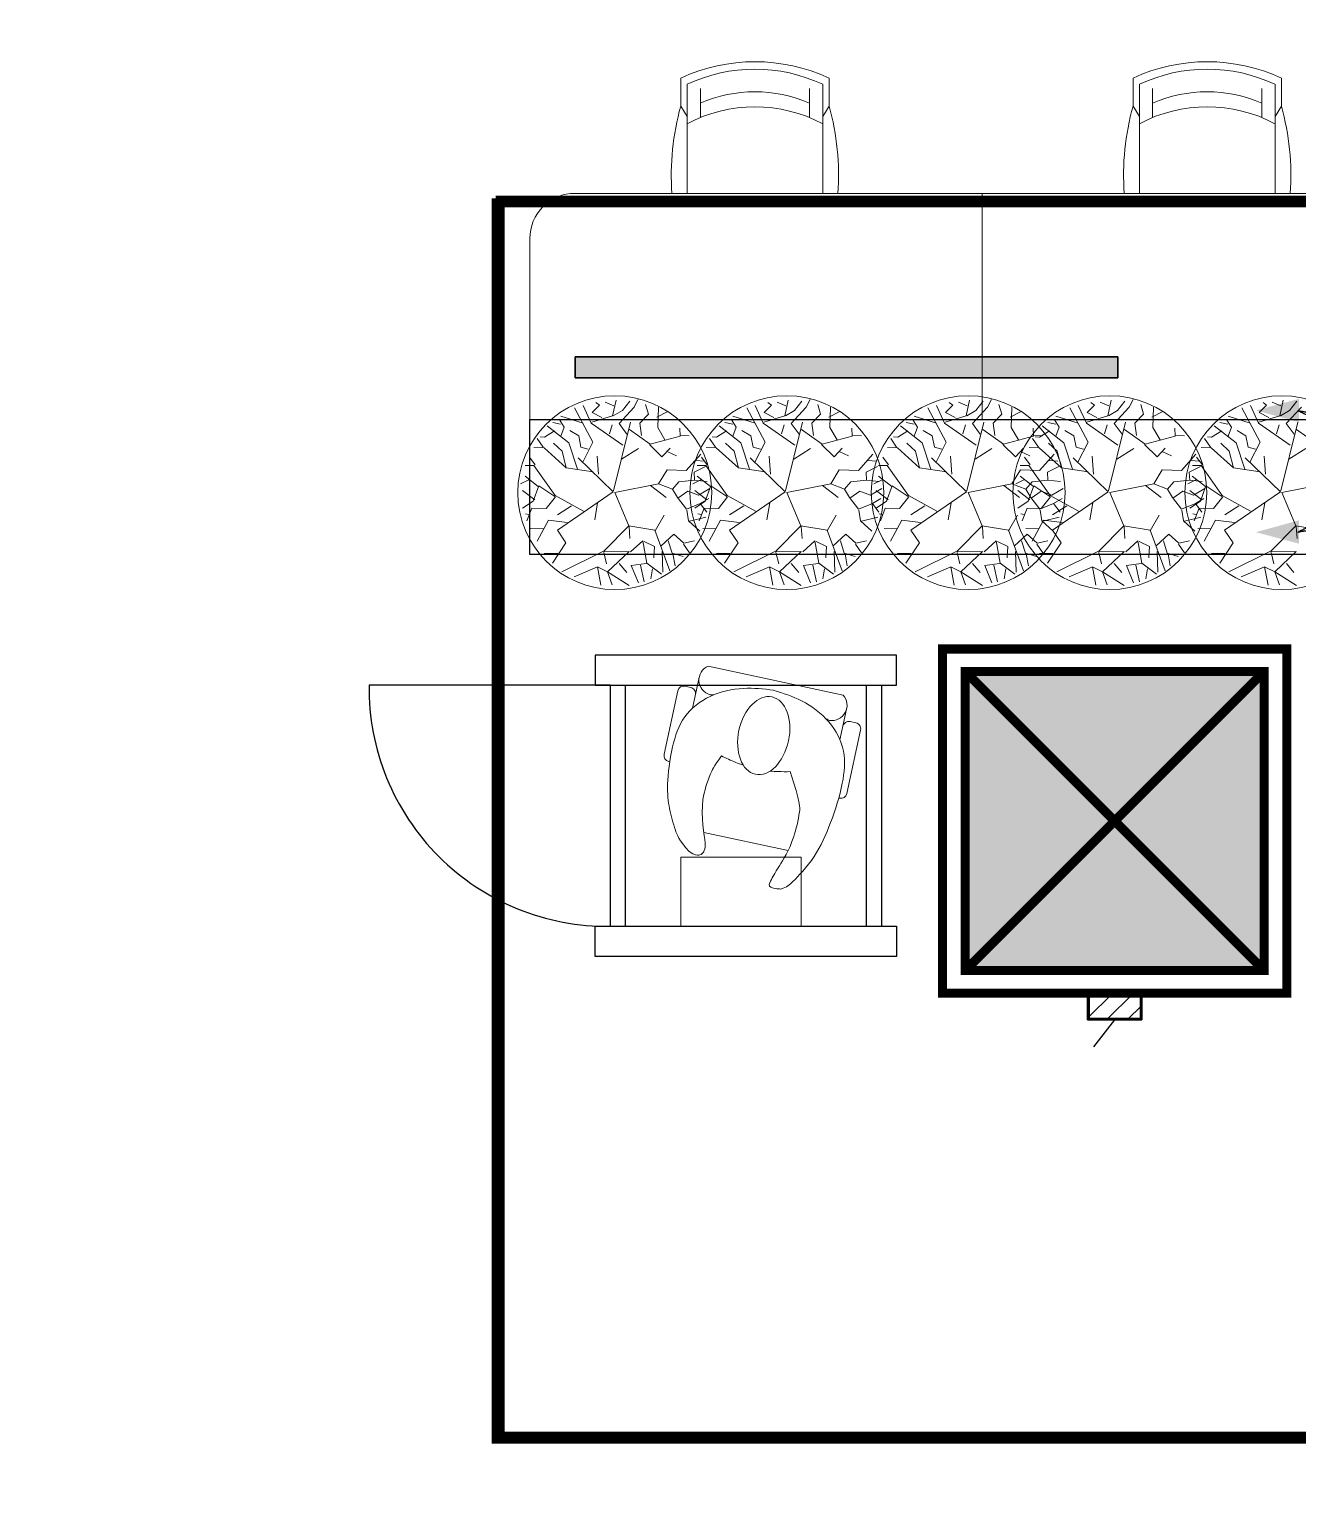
# Model space of a CAD drawing. Header units: millimetres. Extents: x 148480 to 578986, y 39883 to 155062.
# Drawn here: x 225586 to 229793, y 69951 to 74802 of the extents above; entities that cross this region are included whole.
import ezdxf

# ---------------------------------------------------------------- set-up
doc = ezdxf.new("R2010")
doc.units = ezdxf.units.MM
for name, pattern in [('CENTER', [2, 1.25, -0.25, 0.25, -0.25]), ('CONTINU', [0]), ('HIDDEN', [0.375, 0.25, -0.125])]:
    doc.linetypes.add(name, pattern=pattern)
for name, color, linetype, lineweight in [('00_SCRIVANIE', 252, 'Continuous', 9), ('ID - MODULAR', 44, 'Continuous', 5), ('KDBS-SIDE THROW GRILLE', 1, 'Continuous', 18), ('M HVAC GRILLE', 6, 'Continuous', 13)]:
    doc.layers.add(name, color=color, linetype=linetype, lineweight=lineweight)
doc.layers.add('_FP_costr vetro', color=7, linetype='Continuous', lineweight=9, true_color=0x2298e2)
doc.layers.add('I-01$0$i-plants', color=7, linetype='Continuous', lineweight=13, true_color=0x86b300)
for name, color, linetype in [('CEN', 252, 'CENTER'), ('EL-6FEET SUSPENDED LIGHT', 230, 'Continuous'), ('EL-SWITCH BOXWS', 30, 'Continuous'), ('Flooring', 44, 'Continuous'), ('Hatch 01_UC', 7, 'Continuous'), ('I - MODULAR', 44, 'Continuous'), ('Layer2', 4, 'Continuous'), ('Layer4', 6, 'Continuous'), ('M-HVAC VRV PIPE', 4, 'Continuous'), ('M-HVAC-GRIL', 6, 'Continuous'), ('M-HVAC-SUPP', 4, 'Continuous')]:
    doc.layers.add(name, color=color, linetype=linetype)

# ---------------------------------------------------------------- blocks, each defined once
blk = doc.blocks.new('A$C6CF2629D')
at = {"color": 0, "transparency": 33554687}
for p, q in [((-43.05, -47.06), (-71.02, -53.07)), ((-43.05, -47.06), (-44.13, -47.29)), ((-26.26, -64.51), (-25.93, -64.43)), ((-19.02, -87.05), (-23.56, -65.97)), ((-82.3, -76.56), (-82.64, -76.63)), ((-79.64, -100.09), (-84.17, -79.01)), ((-23.68, -93.94), (-25.85, -83.82)), ((-22.51, -89.85), (-20.56, -89.43)), ((-72.56, -104.45), (-74.74, -94.33)), ((-75.3, -101.2), (-77.26, -101.62)), ((-24.83, -98.66), (-69.57, -108.28))]:
    blk.add_line(p, q, dxfattribs=at)
blk.add_lwpolyline([(-78.68, -21.95), (-78.68, -44.84), (-38.68, -44.84), (-38.68, -21.95)], close=True, dxfattribs=at)
blk.add_lwpolyline([(-43.05, -47.06), (-71.02, -53.07)], dxfattribs=at)
blk.add_lwpolyline([(-43.05, -47.06), (-71.02, -53.07)], dxfattribs=at)
for centre, radius, start, end in [((-25.51, -66.39), 2, 12.1389, 102.1389), ((-82.22, -78.59), 2, 102.1389, 192.1389), ((-20.98, -87.47), 2, 282.1389, 12.1389), ((-72.12, 12.41), 111.25, 292.0086, 292.6376), ((-28.54, -95.25), 5.04, 317.4867, 98.6838), ((-22.93, -87.89), 2, 192.1389, 282.1389), ((-77.68, -99.67), 2, 192.1389, 282.1389), ((-75.73, -99.25), 2, 282.1389, 12.1389), ((-67.59, -103.65), 5.04, 105.594, 246.7912), ((-72.12, 12.41), 111.25, 271.6403, 272.2693)]:
    blk.add_arc(centre, radius, start, end, dxfattribs=at)
blk.add_ellipse((-51.13, -85.21), major_axis=(2.76, -12.83), ratio=0.64, start_param=1.570796326794895, end_param=7.853981633974481, dxfattribs=at)
for points, knots in [([(-45.53, -34.31), (-45.53, -34.31), (-50.05, -34.49), (-48.82, -37.2), (-47.01, -40.3), (-45.85, -42.18), (-41.67, -48.57), (-39.43, -58.31), (-38.91, -62.78), (-42.37, -73.26)], [0, 0, 0, 0, 2.730738, 5.361033, 8.460117, 17.236788, 33.910863, 42.359225, 46.273158, 46.273158, 46.273158, 46.273158]), ([(-47.89, -100.27), (-44.7, -99.3), (-37.92, -97.05), (-29.08, -90.49), (-23.62, -80.3), (-24.87, -68.37), (-28.63, -56.68), (-33.85, -44.5), (-42.11, -36.16), (-43.19, -35.05), (-45.53, -34.31)], [1.803023, 1.803023, 1.803023, 1.803023, 11.285136, 22.158489, 32.475343, 42.625731, 55.439213, 67.279219, 79.466653, 88.892432, 88.892432, 88.892432, 88.892432]), ([(-47.89, -100.27), (-51.2, -100.7), (-58.3, -101.43), (-69.05, -99.09), (-78.22, -92.05), (-81.99, -80.65), (-83.37, -68.46), (-82.56, -60.93), (-80.61, -54.19), (-79.34, -50.66), (-75.91, -46.78)], [1.803023, 1.803023, 1.803023, 1.803023, 11.285136, 22.158489, 32.475343, 42.625731, 55.439213, 67.279219, 79.466653, 88.892432, 88.892432, 88.892432, 88.892432]), ([(-75.91, -46.78), (-73.85, -45.48), (-72.59, -45.46), (-71.15, -46.18), (-70.68, -47.82), (-70.12, -48.96), (-72.76, -61.3), (-69.5, -70.96), (-67.78, -74.79), (-65.19, -78.47)], [0, 0, 0, 0, 2.730738, 5.361033, 8.460117, 17.236788, 33.910863, 42.359225, 45.907566, 45.907566, 45.907566, 45.907566]), ([(-57.88, -75.36), (-58.73, -75.67), (-61.21, -76.6), (-63.62, -77.71), (-65.19, -78.47)], [4.567094, 4.567094, 4.567094, 4.567094, 7.169821, 12.141975, 12.141975, 12.141975, 12.141975]), ([(-49.03, -73.45), (-48.12, -73.38), (-45.9, -73.24), (-43.68, -73.23), (-42.37, -73.26)], [4.567094, 4.567094, 4.567094, 4.567094, 7.169821, 10.915921, 10.915921, 10.915921, 10.915921])]:
    blk.add_open_spline(points, degree=3, knots=knots, dxfattribs=at)
blk = doc.blocks.new('GFC1')
at = {"layer": 'Hatch 01_UC', "linetype": 'Continuous'}
h = blk.add_hatch(color=8, dxfattribs=at)
h.dxf.hatch_style = 1
h.paths.add_polyline_path([(301322.4, 72666), (301322.4, 73657.3), (302313.6, 73657.3), (302313.6, 72666)])
at = {"color": 8}
blk.add_lwpolyline([(300145.1, 73612.3), (299345.1, 73612.3, 0.421169), (300145.1, 72812.3, 1)], format="xyb", dxfattribs=at)
blk.add_lwpolyline([(300145.1, 73612.3), (299345.1, 73612.3, 0.421169), (300145.1, 72812.3, 1)], format="xyb", dxfattribs=at)
for points in [[(300145.1, 73612.3), (300145.1, 72860.9), (300145.1, 72812.3)], [(300195.1, 73612.3), (300195.1, 72860.9), (300195.1, 72812.3)], [(300994.2, 73612.3), (300994.2, 72860.9), (300994.2, 72812.3)], [(301044.2, 73612.3), (301044.2, 72860.9), (301044.2, 72812.3)]]:
    blk.add_lwpolyline(points, dxfattribs=at)
at = {"layer": '_FP_costr vetro', "color": 8}
for points in [[(300145.1, 73612.3), (300145.1, 72860.9), (300145.1, 72812.3)], [(300195.1, 73612.3), (300195.1, 72860.9), (300195.1, 72812.3)], [(300994.2, 73612.3), (300994.2, 72860.9), (300994.2, 72812.3)], [(301044.2, 73612.3), (301044.2, 72860.9), (301044.2, 72812.3)]]:
    blk.add_lwpolyline(points, dxfattribs=at)
at = {"layer": 'CEN', "color": 8, "linetype": 'Continuous', "lineweight": 0}
for p, q in [((301322.4, 72666), (301322.4, 73657.3)), ((302313.6, 72666), (301322.4, 73657.3)), ((301322.4, 72666), (302313.6, 73657.3)), ((301322.4, 73657.3), (302313.6, 73657.3)), ((301360.5, 73657.3), (302275.5, 73657.3)), ((302313.6, 73657.3), (302313.6, 72666)), ((302313.6, 72666), (301322.4, 72666)), ((302275.5, 72666), (301360.5, 72666))]:
    blk.add_line(p, q, dxfattribs=at)
at = {"layer": 'CEN', "color": 8, "linetype": 'HIDDEN', "lineweight": 0, "ltscale": 1500}
for points in [[(303868.6, 71111), (299767.4, 71111), (299767.4, 75212.3), (303868.6, 75212.3)], [(303879.7, 75221), (303879.7, 71121), (299779.7, 71121), (299779.7, 75221)]]:
    blk.add_lwpolyline(points, close=True, dxfattribs=at)
at = {"layer": 'CEN', "color": 8, "linetype": 'Continuous', "lineweight": 0}
for points in [[(302388.6, 72591), (301247.4, 72591), (301247.4, 73732.3), (302388.6, 73732.3)], [(302313.6, 72666), (301322.4, 72666), (301322.4, 73657.3), (302313.6, 73657.3)]]:
    blk.add_lwpolyline(points, close=True, dxfattribs=at)
at = {"layer": 'Flooring', "color": 8, "linetype": 'HIDDEN', "ltscale": 1500}
blk.add_arc((300007.7, 78255.1), 12777.8, 229.90697, 79.60318, dxfattribs=at)
at = {"layer": 'I - MODULAR', "color": 8, "linetype": 'Continuous'}
for points in [[(299878.4, 74493.7), (304378.4, 74493.7), (304378.4, 74045.6), (299878.4, 74045.6)], [(302313.6, 72666), (301322.4, 72666), (301322.4, 73657.3), (302313.6, 73657.3)]]:
    blk.add_lwpolyline(points, close=True, dxfattribs=at)
at = {"layer": 'I - MODULAR', "color": 8}
for points in [[(300094.6, 73712.3), (300094.6, 73612.3), (300094.6, 73612.3), (301094.6, 73612.3), (301094.6, 73712.3), (300094.6, 73712.3)], [(300094.6, 72712.3), (300094.6, 72812.3), (300094.6, 72812.3), (301094.6, 72812.3), (301094.6, 72712.3), (300094.6, 72712.3)]]:
    blk.add_lwpolyline(points, dxfattribs=at)
at = {"layer": 'I-01$0$i-plants', "color": 8}
for p, q in [((300087.7, 74418.8), (300026.9, 74531.8)), ((300082.1, 74481.5), (300055.6, 74540.4)), ((300085, 74517.1), (300109.2, 74540.6)), ((300109.2, 74540.6), (300097.4, 74550.5)), ((300156.7, 74538.6), (300128.3, 74551.6)), ((300153.1, 74505.3), (300164.4, 74557.2)), ((300155.3, 74506), (300185.7, 74523.2)), ((300174.3, 74479.8), (300224.7, 74534.9)), ((300185.7, 74523.2), (300209.9, 74554.6)), ((300224.7, 74534.9), (300237.1, 74560.2)), ((300272, 74511.6), (300262.4, 74543.8)), ((300299.7, 74501.2), (300336.4, 74520.3)), ((300303, 74467.5), (300305.1, 74535)), ((300658.4, 74418.8), (300597.6, 74531.8)), ((300652.8, 74481.5), (300626.3, 74540.4)), ((300655.7, 74517.1), (300679.9, 74540.6)), ((300679.9, 74540.6), (300668.1, 74550.5)), ((300727.4, 74538.6), (300699, 74551.6)), ((300723.8, 74505.3), (300735.1, 74557.2)), ((300726, 74506), (300756.5, 74523.2)), ((300745, 74479.8), (300795.4, 74534.9)), ((300756.5, 74523.2), (300780.7, 74554.6)), ((300795.4, 74534.9), (300807.8, 74560.2)), ((300842.8, 74511.6), (300833.1, 74543.8)), ((300870.4, 74501.2), (300907.1, 74520.3)), ((300873.7, 74467.5), (300875.8, 74535)), ((301259.7, 74418.8), (301198.9, 74531.8)), ((301254.1, 74481.5), (301227.6, 74540.4)), ((301257, 74517.1), (301281.2, 74540.6)), ((301281.2, 74540.6), (301269.4, 74550.5)), ((301328.7, 74538.6), (301300.3, 74551.6)), ((301325.1, 74505.3), (301336.4, 74557.2)), ((301327.3, 74506), (301357.7, 74523.2)), ((301346.3, 74479.8), (301396.7, 74534.9)), ((301357.7, 74523.2), (301381.9, 74554.6)), ((301396.7, 74534.9), (301409.1, 74560.2)), ((301444, 74511.6), (301434.4, 74543.8)), ((301471.7, 74501.2), (301508.4, 74520.3)), ((301475, 74467.5), (301477.1, 74535)), ((301729.6, 74418.8), (301668.9, 74531.8)), ((301724.1, 74481.5), (301697.5, 74540.4)), ((301727, 74517.1), (301751.1, 74540.6)), ((301751.1, 74540.6), (301739.3, 74550.5)), ((301798.6, 74538.6), (301770.2, 74551.6)), ((301795, 74505.3), (301806.3, 74557.2)), ((301797.2, 74506), (301827.7, 74523.2)), ((301816.2, 74479.8), (301866.6, 74534.9)), ((301827.7, 74523.2), (301851.9, 74554.6)), ((301866.6, 74534.9), (301879.1, 74560.2)), ((301914, 74511.6), (301904.4, 74543.8)), ((301941.6, 74501.2), (301978.3, 74520.3)), ((301944.9, 74467.5), (301947.1, 74535)), ((302300.3, 74418.8), (302239.6, 74531.8)), ((302294.8, 74481.5), (302268.3, 74540.4)), ((302297.7, 74517.1), (302321.9, 74540.6)), ((302321.9, 74540.6), (302310, 74550.5)), ((302369.3, 74538.6), (302340.9, 74551.6)), ((302365.8, 74505.3), (302377, 74557.2)), ((302367.9, 74506), (302398.4, 74523.2)), ((302387, 74479.8), (302437.3, 74534.9)), ((302398.4, 74523.2), (302422.6, 74554.6)), ((300007.9, 74416.5), (299935.5, 74472.2)), ((299980.6, 74478), (299954.2, 74483.5)), ((299992.4, 74468.1), (299975.4, 74495.2)), ((300055.3, 74481.6), (299981.4, 74504.8)), ((300186.9, 74408.3), (300082.1, 74481.5)), ((300083.6, 74484.5), (300153.1, 74505.3)), ((300116.9, 74500.1), (300085, 74517.1)), ((300142.1, 74445.8), (300151.2, 74475.4)), ((300156.2, 74257.2), (300212.5, 74484.7)), ((300200.5, 74444.6), (300174.3, 74479.8)), ((300243.1, 74481.4), (300272, 74511.6)), ((300248.7, 74440.3), (300243.1, 74481.4)), ((300578.6, 74416.5), (300506.2, 74472.2)), ((300551.3, 74478), (300524.9, 74483.5)), ((300563.1, 74468.1), (300546.2, 74495.2)), ((300626, 74481.6), (300552.1, 74504.8)), ((300757.6, 74408.3), (300652.8, 74481.5)), ((300654.3, 74484.5), (300723.8, 74505.3)), ((300687.6, 74500.1), (300655.7, 74517.1)), ((300712.8, 74445.8), (300721.9, 74475.4)), ((300726.9, 74257.2), (300783.2, 74484.7)), ((300771.2, 74444.6), (300745, 74479.8)), ((300813.8, 74481.4), (300842.8, 74511.6)), ((300819.4, 74440.3), (300813.8, 74481.4)), ((301179.9, 74416.5), (301107.5, 74472.2)), ((301152.6, 74478), (301126.2, 74483.5)), ((301164.4, 74468.1), (301147.4, 74495.2)), ((301227.3, 74481.6), (301153.4, 74504.8)), ((301358.9, 74408.3), (301254.1, 74481.5)), ((301255.6, 74484.5), (301325.1, 74505.3)), ((301288.9, 74500.1), (301257, 74517.1)), ((301314.1, 74445.8), (301323.2, 74475.4)), ((301328.2, 74257.2), (301384.5, 74484.7)), ((301372.5, 74444.6), (301346.3, 74479.8)), ((301415.1, 74481.4), (301444, 74511.6)), ((301420.7, 74440.3), (301415.1, 74481.4)), ((301649.8, 74416.5), (301577.4, 74472.2)), ((301622.6, 74478), (301596.1, 74483.5)), ((301634.4, 74468.1), (301617.4, 74495.2)), ((301697.2, 74481.6), (301623.4, 74504.8)), ((301828.9, 74408.3), (301724.1, 74481.5)), ((301725.5, 74484.5), (301795, 74505.3)), ((301758.9, 74500.1), (301727, 74517.1)), ((301784, 74445.8), (301793.1, 74475.4)), ((301798.1, 74257.2), (301854.4, 74484.7)), ((301842.4, 74444.6), (301816.2, 74479.8)), ((301885, 74481.4), (301914, 74511.6)), ((301890.6, 74440.3), (301885, 74481.4)), ((302220.6, 74416.5), (302148.1, 74472.2)), ((302193.3, 74478), (302166.8, 74483.5)), ((302205.1, 74468.1), (302188.1, 74495.2)), ((302267.9, 74481.6), (302194.1, 74504.8)), ((302399.6, 74408.3), (302294.8, 74481.5)), ((302296.3, 74484.5), (302365.8, 74505.3)), ((302329.6, 74500.1), (302297.7, 74517.1)), ((302354.7, 74445.8), (302363.8, 74475.4)), ((302368.8, 74257.2), (302425.1, 74484.7)), ((302413.2, 74444.6), (302387, 74479.8)), ((299923, 74401.6), (299903.2, 74430.4)), ((299926.6, 74434.9), (299912.7, 74436)), ((299960.5, 74455.7), (299926.6, 74434.9)), ((299981.4, 74437.9), (299992.4, 74468.1)), ((300041, 74439.9), (300011.2, 74457.5)), ((300048, 74401.6), (300041, 74439.9)), ((300209, 74460.5), (300277.4, 74411.4)), ((300277.4, 74411.4), (300376.5, 74438.6)), ((300326.6, 74426.1), (300303, 74467.5)), ((300376.5, 74438.6), (300375.4, 74464.8)), ((300375.8, 74440.9), (300407.4, 74439.8)), ((300493.8, 74401.6), (300473.9, 74430.4)), ((300497.3, 74434.9), (300483.4, 74436)), ((300531.2, 74455.7), (300497.3, 74434.9)), ((300552.1, 74437.9), (300563.1, 74468.1)), ((300611.7, 74439.9), (300581.9, 74457.5)), ((300618.7, 74401.6), (300611.7, 74439.9)), ((300779.7, 74460.5), (300848.1, 74411.4)), ((300848.1, 74411.4), (300947.2, 74438.6)), ((300897.3, 74426.1), (300873.7, 74467.5)), ((300947.2, 74438.6), (300946.1, 74464.8)), ((300946.5, 74440.9), (300978.1, 74439.8)), ((301095, 74401.6), (301075.2, 74430.4)), ((301098.6, 74434.9), (301084.7, 74436)), ((301132.5, 74455.7), (301098.6, 74434.9)), ((301153.4, 74437.9), (301164.4, 74468.1)), ((301213, 74439.9), (301183.2, 74457.5)), ((301220, 74401.6), (301213, 74439.9)), ((301381, 74460.5), (301449.4, 74411.4)), ((301449.4, 74411.4), (301548.5, 74438.6)), ((301498.6, 74426.1), (301475, 74467.5)), ((301565, 74401.6), (301545.2, 74430.4)), ((301548.5, 74438.6), (301547.4, 74464.8)), ((301547.8, 74440.9), (301579.4, 74439.8)), ((301568.6, 74434.9), (301554.7, 74436)), ((301602.4, 74455.7), (301568.6, 74434.9)), ((301623.4, 74437.9), (301634.4, 74468.1)), ((301682.9, 74439.9), (301653.2, 74457.5)), ((301690, 74401.6), (301682.9, 74439.9)), ((301850.9, 74460.5), (301919.3, 74411.4)), ((301919.3, 74411.4), (302018.4, 74438.6)), ((301968.5, 74426.1), (301944.9, 74467.5)), ((302018.4, 74438.6), (302017.3, 74464.8)), ((302017.7, 74440.9), (302049.3, 74439.8)), ((302135.7, 74401.6), (302115.9, 74430.4)), ((302139.3, 74434.9), (302125.4, 74436)), ((302173.1, 74455.7), (302139.3, 74434.9)), ((302194.1, 74437.9), (302205.1, 74468.1)), ((302253.6, 74439.9), (302223.9, 74457.5)), ((302260.7, 74401.6), (302253.6, 74439.9)), ((302421.6, 74460.5), (302490, 74411.4)), ((299926, 74399.7), (299892.1, 74400.5)), ((299999.3, 74333.2), (299926, 74399.7)), ((299985.2, 74388.1), (299957.1, 74414.7)), ((299999.3, 74333.2), (299985.2, 74388.1)), ((300036.6, 74328.5), (300007.9, 74416.5)), ((300072.3, 74395.5), (300048, 74401.6)), ((300053.9, 74352.5), (300087.7, 74418.8)), ((300182.9, 74361.8), (300239.1, 74397.4)), ((300275.5, 74410.8), (300316.7, 74369.8)), ((300316.7, 74369.8), (300343.6, 74399)), ((300336.2, 74386.2), (300364.6, 74373.2)), ((300397.2, 74324.2), (300445.7, 74378.8)), ((300496.7, 74399.7), (300462.8, 74400.5)), ((300570, 74333.2), (300496.7, 74399.7)), ((300555.9, 74388.1), (300527.9, 74414.7)), ((300570, 74333.2), (300555.9, 74388.1)), ((300607.3, 74328.5), (300578.6, 74416.5)), ((300643, 74395.5), (300618.7, 74401.6)), ((300624.6, 74352.5), (300658.4, 74418.8)), ((300753.6, 74361.8), (300809.8, 74397.4)), ((300846.2, 74410.8), (300887.4, 74369.8)), ((300887.4, 74369.8), (300914.3, 74399)), ((300906.9, 74386.2), (300935.3, 74373.2)), ((300968, 74324.2), (301016.4, 74378.8)), ((301098, 74399.7), (301064.1, 74400.5)), ((301171.3, 74333.2), (301098, 74399.7)), ((301157.2, 74388.1), (301129.1, 74414.7)), ((301171.3, 74333.2), (301157.2, 74388.1)), ((301208.6, 74328.5), (301179.9, 74416.5)), ((301244.3, 74395.5), (301220, 74401.6)), ((301225.9, 74352.5), (301259.7, 74418.8)), ((301354.9, 74361.8), (301411.1, 74397.4)), ((301447.5, 74410.8), (301488.7, 74369.8)), ((301488.7, 74369.8), (301515.6, 74399)), ((301508.2, 74386.2), (301536.6, 74373.2)), ((301567.9, 74399.7), (301534.1, 74400.5)), ((301641.2, 74333.2), (301567.9, 74399.7)), ((301569.2, 74324.2), (301617.7, 74378.8)), ((301627.1, 74388.1), (301599.1, 74414.7)), ((301641.2, 74333.2), (301627.1, 74388.1)), ((301678.6, 74328.5), (301649.8, 74416.5)), ((301714.2, 74395.5), (301690, 74401.6)), ((301695.9, 74352.5), (301729.6, 74418.8)), ((301824.8, 74361.8), (301881.1, 74397.4)), ((301917.4, 74410.8), (301958.6, 74369.8)), ((301958.6, 74369.8), (301985.5, 74399)), ((301978.1, 74386.2), (302006.5, 74373.2)), ((302039.2, 74324.2), (302087.7, 74378.8)), ((302138.6, 74399.7), (302104.8, 74400.5)), ((302211.9, 74333.2), (302138.6, 74399.7)), ((302197.8, 74388.1), (302169.8, 74414.7)), ((302211.9, 74333.2), (302197.8, 74388.1)), ((302249.3, 74328.5), (302220.6, 74416.5)), ((302284.9, 74395.5), (302260.7, 74401.6)), ((302266.6, 74352.5), (302300.3, 74418.8)), ((302395.5, 74361.8), (302451.8, 74397.4)), ((299891.9, 74341.4), (299863.2, 74340.9)), ((299896.2, 74342.7), (299877.1, 74369.1)), ((299962.1, 74241.8), (299891.9, 74341.4)), ((300088.1, 74319.9), (299999.3, 74333.2)), ((300154.8, 74254), (300038.4, 74366.5)), ((300106.2, 74311.9), (300101.7, 74372.1)), ((300305.4, 74280.4), (300334.1, 74326.5)), ((300334.1, 74326.5), (300397.2, 74324.2)), ((300423.7, 74318.7), (300460.5, 74337.5)), ((300427.7, 74357.4), (300457.2, 74355.3)), ((300462.6, 74341.4), (300433.9, 74340.9)), ((300466.9, 74342.7), (300447.8, 74369.1)), ((300532.9, 74241.8), (300462.6, 74341.4)), ((300658.9, 74319.9), (300570, 74333.2)), ((300725.5, 74254), (300609.1, 74366.5)), ((300676.9, 74311.9), (300672.4, 74372.1)), ((300876.2, 74280.4), (300904.8, 74326.5)), ((300904.8, 74326.5), (300968, 74324.2)), ((300994.4, 74318.7), (301031.2, 74337.5)), ((300998.4, 74357.4), (301027.9, 74355.3)), ((301063.9, 74341.4), (301035.2, 74340.9)), ((301068.2, 74342.7), (301049.1, 74369.1)), ((301134.1, 74241.8), (301063.9, 74341.4)), ((301260.1, 74319.9), (301171.3, 74333.2)), ((301326.8, 74254), (301210.4, 74366.5)), ((301278.2, 74311.9), (301273.7, 74372.1)), ((301477.4, 74280.4), (301506.1, 74326.5)), ((301533.8, 74341.4), (301505.1, 74340.9)), ((301506.1, 74326.5), (301569.2, 74324.2)), ((301538.2, 74342.7), (301519, 74369.1)), ((301604.1, 74241.8), (301533.8, 74341.4)), ((301595.7, 74318.7), (301632.5, 74337.5)), ((301599.7, 74357.4), (301629.2, 74355.3)), ((301730.1, 74319.9), (301641.2, 74333.2)), ((301796.7, 74254), (301680.4, 74366.5)), ((301748.1, 74311.9), (301743.6, 74372.1)), ((301947.4, 74280.4), (301976, 74326.5)), ((301976, 74326.5), (302039.2, 74324.2)), ((302065.6, 74318.7), (302102.4, 74337.5)), ((302069.6, 74357.4), (302099.1, 74355.3)), ((302104.6, 74341.4), (302075.8, 74340.9)), ((302108.9, 74342.7), (302089.7, 74369.1)), ((302174.8, 74241.8), (302104.6, 74341.4)), ((302300.8, 74319.9), (302211.9, 74333.2)), ((302367.5, 74254), (302251.1, 74366.5)), ((302318.8, 74311.9), (302314.3, 74372.1)), ((299875, 74293.5), (299847.8, 74280)), ((299906.6, 74270.8), (299862.5, 74305.7)), ((300160.1, 74250.9), (300305.4, 74280.4)), ((300305.4, 74280.4), (300351.4, 74262)), ((300351.4, 74262), (300372.7, 74287.2)), ((300372.7, 74287.2), (300424.8, 74292.2)), ((300445.7, 74293.5), (300418.5, 74280)), ((300424.8, 74292.2), (300423.7, 74318.7)), ((300424.8, 74292.2), (300466.1, 74288.3)), ((300477.3, 74270.8), (300433.2, 74305.7)), ((300730.8, 74250.9), (300876.2, 74280.4)), ((300876.2, 74280.4), (300922.1, 74262)), ((300922.1, 74262), (300943.4, 74287.2)), ((300943.4, 74287.2), (300995.5, 74292.2)), ((300995.5, 74292.2), (300994.4, 74318.7)), ((300995.5, 74292.2), (301036.8, 74288.3)), ((301047, 74293.5), (301019.8, 74280)), ((301078.6, 74270.8), (301034.5, 74305.7)), ((301332.1, 74250.9), (301477.4, 74280.4)), ((301477.4, 74280.4), (301523.4, 74262)), ((301517, 74293.5), (301489.8, 74280)), ((301548.5, 74270.8), (301504.5, 74305.7)), ((301523.4, 74262), (301544.7, 74287.2)), ((301544.7, 74287.2), (301596.8, 74292.2)), ((301596.8, 74292.2), (301595.7, 74318.7)), ((301596.8, 74292.2), (301638.1, 74288.3)), ((301802, 74250.9), (301947.4, 74280.4)), ((301947.4, 74280.4), (301993.3, 74262)), ((301993.3, 74262), (302014.6, 74287.2)), ((302014.6, 74287.2), (302066.8, 74292.2)), ((302087.7, 74293.5), (302060.5, 74280)), ((302066.8, 74292.2), (302065.6, 74318.7)), ((302066.8, 74292.2), (302108, 74288.3)), ((302119.2, 74270.8), (302075.2, 74305.7)), ((302372.7, 74250.9), (302518.1, 74280.4)), ((299895, 74227), (299854.5, 74257.6)), ((299907.8, 74273.6), (299889.7, 74222.9)), ((299960.8, 74238.6), (299907.8, 74273.6)), ((299963.6, 74236.9), (299932.8, 74198)), ((300055.9, 74189.7), (299962.1, 74241.8)), ((300154.8, 74254), (299969.9, 74126.5)), ((300160.1, 74250.9), (300206.7, 74140.8)), ((300278.2, 74275.1), (300330.4, 74234.5)), ((300351.4, 74262), (300368.3, 74234.9)), ((300368.3, 74234.9), (300398.1, 74195.7)), ((300369, 74232.6), (300402.1, 74256)), ((300402.1, 74256), (300437.5, 74242.2)), ((300465.7, 74227), (300425.2, 74257.6)), ((300437.5, 74242.2), (300475.6, 74264.6)), ((300443.7, 74214.7), (300472.2, 74231.4)), ((300478.5, 74273.6), (300460.4, 74222.9)), ((300531.5, 74238.6), (300478.5, 74273.6)), ((300534.3, 74236.9), (300503.6, 74198)), ((300626.6, 74189.7), (300532.9, 74241.8)), ((300725.5, 74254), (300540.6, 74126.5)), ((300730.8, 74250.9), (300777.4, 74140.8)), ((300848.9, 74275.1), (300901.1, 74234.5)), ((300922.1, 74262), (300939, 74234.9)), ((300939, 74234.9), (300968.8, 74195.7)), ((300939.7, 74232.6), (300972.8, 74256)), ((300972.8, 74256), (301008.2, 74242.2)), ((301008.2, 74242.2), (301046.3, 74264.6)), ((301014.4, 74214.7), (301043, 74231.4)), ((301067, 74227), (301026.5, 74257.6)), ((301079.8, 74273.6), (301061.7, 74222.9)), ((301132.8, 74238.6), (301079.8, 74273.6)), ((301135.6, 74236.9), (301104.8, 74198)), ((301227.9, 74189.7), (301134.1, 74241.8)), ((301326.8, 74254), (301141.9, 74126.5)), ((301332.1, 74250.9), (301378.7, 74140.8)), ((301450.2, 74275.1), (301502.4, 74234.5)), ((301536.9, 74227), (301496.5, 74257.6)), ((301523.4, 74262), (301540.3, 74234.9)), ((301549.7, 74273.6), (301531.6, 74222.9)), ((301540.3, 74234.9), (301570.1, 74195.7)), ((301541, 74232.6), (301574.1, 74256)), ((301602.7, 74238.6), (301549.7, 74273.6)), ((301574.1, 74256), (301609.5, 74242.2)), ((301605.5, 74236.9), (301574.8, 74198)), ((301697.8, 74189.7), (301604.1, 74241.8)), ((301609.5, 74242.2), (301647.6, 74264.6)), ((301796.7, 74254), (301611.8, 74126.5)), ((301615.7, 74214.7), (301644.2, 74231.4)), ((301802, 74250.9), (301848.7, 74140.8)), ((301920.1, 74275.1), (301972.4, 74234.5)), ((301993.3, 74262), (302010.3, 74234.9)), ((302010.3, 74234.9), (302040, 74195.7)), ((302011, 74232.6), (302044, 74256)), ((302044, 74256), (302079.4, 74242.2)), ((302107.6, 74227), (302067.2, 74257.6)), ((302079.4, 74242.2), (302117.5, 74264.6)), ((302085.6, 74214.7), (302114.2, 74231.4)), ((302120.5, 74273.6), (302102.4, 74222.9)), ((302173.4, 74238.6), (302120.5, 74273.6)), ((302176.3, 74236.9), (302145.5, 74198)), ((302268.6, 74189.7), (302174.8, 74241.8)), ((302367.5, 74254), (302182.5, 74126.5)), ((302372.7, 74250.9), (302419.4, 74140.8)), ((299889.7, 74222.9), (299854.5, 74198.9)), ((299885.4, 74200), (299868.9, 74157.6)), ((299932.8, 74198), (299885.4, 74200)), ((300017, 74207.3), (299970.3, 74177.4)), ((300103.3, 74217.3), (300093.5, 74160.6)), ((300398.1, 74195.7), (300443.7, 74214.7)), ((300398.8, 74193.1), (300404.8, 74157.4)), ((300460.4, 74222.9), (300425.2, 74198.9)), ((300456.1, 74200), (300439.6, 74157.6)), ((300443.7, 74214.7), (300465.5, 74186.2)), ((300503.6, 74198), (300456.1, 74200)), ((300587.7, 74207.3), (300541, 74177.4)), ((300674, 74217.3), (300664.2, 74160.6)), ((300968.8, 74195.7), (301014.4, 74214.7)), ((300969.6, 74193.1), (300975.5, 74157.4)), ((301014.4, 74214.7), (301036.2, 74186.2)), ((301061.7, 74222.9), (301026.5, 74198.9)), ((301057.4, 74200), (301040.9, 74157.6)), ((301104.8, 74198), (301057.4, 74200)), ((301189, 74207.3), (301142.3, 74177.4)), ((301275.3, 74217.3), (301265.5, 74160.6)), ((301531.6, 74222.9), (301496.4, 74198.9)), ((301527.3, 74200), (301510.9, 74157.6)), ((301574.8, 74198), (301527.3, 74200)), ((301570.1, 74195.7), (301615.7, 74214.7)), ((301570.8, 74193.1), (301576.8, 74157.4)), ((301658.9, 74207.3), (301612.2, 74177.4)), ((301615.7, 74214.7), (301637.5, 74186.2)), ((301745.3, 74217.3), (301735.4, 74160.6)), ((302040, 74195.7), (302085.6, 74214.7)), ((302040.8, 74193.1), (302046.8, 74157.4)), ((302102.4, 74222.9), (302067.1, 74198.9)), ((302098, 74200), (302081.6, 74157.6)), ((302085.6, 74214.7), (302107.4, 74186.2)), ((302145.5, 74198), (302098, 74200)), ((302229.7, 74207.3), (302182.9, 74177.4)), ((302316, 74217.3), (302306.2, 74160.6)), ((299876.2, 74178.5), (299864.5, 74180.3)), ((299939.8, 74160.1), (299902.8, 74089.9)), ((300002.3, 74152), (299939.8, 74160.1)), ((300206.7, 74140.8), (300124.5, 74057.4)), ((300206.7, 74140.8), (300293.5, 74126.9)), ((300207.4, 74138.5), (300210.4, 74099.1)), ((300294.2, 74124.3), (300323.6, 74175.9)), ((300404.8, 74157.4), (300442, 74123)), ((300407.7, 74155.8), (300461.7, 74169.2)), ((300446.9, 74178.5), (300435.2, 74180.3)), ((300510.5, 74160.1), (300473.5, 74089.9)), ((300573.1, 74152), (300510.5, 74160.1)), ((300777.4, 74140.8), (300695.2, 74057.4)), ((300777.4, 74140.8), (300864.2, 74126.9)), ((300778.1, 74138.5), (300781.1, 74099.1)), ((300864.9, 74124.3), (300894.3, 74175.9)), ((300975.5, 74157.4), (301012.7, 74123)), ((300978.4, 74155.8), (301032.4, 74169.2)), ((301048.2, 74178.5), (301036.5, 74180.3)), ((301111.8, 74160.1), (301074.8, 74089.9)), ((301174.3, 74152), (301111.8, 74160.1)), ((301378.7, 74140.8), (301296.5, 74057.4)), ((301378.7, 74140.8), (301465.5, 74126.9)), ((301379.4, 74138.5), (301382.4, 74099.1)), ((301466.2, 74124.3), (301495.6, 74175.9)), ((301518.1, 74178.5), (301506.4, 74180.3)), ((301581.7, 74160.1), (301544.7, 74089.9)), ((301576.8, 74157.4), (301614, 74123)), ((301579.7, 74155.8), (301633.7, 74169.2)), ((301644.3, 74152), (301581.7, 74160.1)), ((301848.7, 74140.8), (301766.4, 74057.4)), ((301848.7, 74140.8), (301935.4, 74126.9)), ((301849.4, 74138.5), (301852.3, 74099.1)), ((301936.2, 74124.3), (301965.5, 74175.9)), ((302046.8, 74157.4), (302083.9, 74123)), ((302049.6, 74155.8), (302103.7, 74169.2)), ((302088.8, 74178.5), (302077.1, 74180.3)), ((302152.4, 74160.1), (302115.4, 74089.9)), ((302215, 74152), (302152.4, 74160.1)), ((302419.4, 74140.8), (302337.1, 74057.4)), ((302419.4, 74140.8), (302506.1, 74126.9)), ((302420.1, 74138.5), (302423.1, 74099.1)), ((299923.7, 74131.2), (299881.1, 74131.6)), ((299998.3, 74083.9), (299953.6, 74016.8)), ((299970, 74126.4), (299998.3, 74083.9)), ((300212.7, 74054.2), (300253, 74090.7)), ((300253, 74090.7), (300266.3, 74016.8)), ((300257.9, 74089.3), (300292, 74072.7)), ((300293.5, 74126.9), (300343.2, 73991.4)), ((300314, 74074), (300355.6, 74113.3)), ((300337.6, 74091.6), (300350.2, 74049.8)), ((300355.6, 74113.3), (300389.4, 74083.1)), ((300389.4, 74083.1), (300424.7, 74091.2)), ((300494.4, 74131.2), (300451.9, 74131.6)), ((300569, 74083.9), (300524.3, 74016.8)), ((300540.7, 74126.4), (300569, 74083.9)), ((300783.4, 74054.2), (300823.7, 74090.7)), ((300823.7, 74090.7), (300837, 74016.8)), ((300828.6, 74089.3), (300862.7, 74072.7)), ((300864.2, 74126.9), (300913.9, 73991.4)), ((300884.7, 74074), (300926.3, 74113.3)), ((300908.3, 74091.6), (300920.9, 74049.8)), ((300926.3, 74113.3), (300960.1, 74083.1)), ((300960.1, 74083.1), (300995.4, 74091.2)), ((301095.7, 74131.2), (301053.1, 74131.6)), ((301170.3, 74083.9), (301125.6, 74016.8)), ((301142, 74126.4), (301170.3, 74083.9)), ((301384.7, 74054.2), (301425, 74090.7)), ((301425, 74090.7), (301438.3, 74016.8)), ((301429.9, 74089.3), (301464, 74072.7)), ((301465.5, 74126.9), (301515.2, 73991.4)), ((301486, 74074), (301527.6, 74113.3)), ((301509.6, 74091.6), (301522.2, 74049.8)), ((301565.6, 74131.2), (301523.1, 74131.6)), ((301527.6, 74113.3), (301561.4, 74083.1)), ((301561.4, 74083.1), (301596.7, 74091.2)), ((301640.2, 74083.9), (301595.6, 74016.8)), ((301611.9, 74126.4), (301640.2, 74083.9)), ((301854.6, 74054.2), (301895, 74090.7)), ((301895, 74090.7), (301908.3, 74016.8)), ((301899.8, 74089.3), (301934, 74072.7)), ((301935.4, 74126.9), (301985.2, 73991.4)), ((301956, 74074), (301997.5, 74113.3)), ((301979.6, 74091.6), (301992.1, 74049.8)), ((301997.5, 74113.3), (302031.3, 74083.1)), ((302031.3, 74083.1), (302066.6, 74091.2)), ((302136.3, 74131.2), (302093.8, 74131.6)), ((302211, 74083.9), (302166.3, 74016.8)), ((302182.6, 74126.4), (302211, 74083.9)), ((299970.8, 74048.8), (299926.3, 74048.9)), ((300124.5, 74057.4), (299984.5, 73988.5)), ((300123.3, 74054.2), (300207.8, 74055.5)), ((300124, 74052), (300133, 74014.3)), ((300207.8, 74055.5), (300136.3, 73988.5)), ((300292, 74072.7), (300289.9, 74034.5)), ((300317, 74056.1), (300319.7, 73987.2)), ((300350.2, 74049.8), (300386.8, 74039.6)), ((300353, 74048.2), (300360.5, 74007.6)), ((300387.9, 74080.2), (300407.8, 74051.2)), ((300541.5, 74048.8), (300497, 74048.9)), ((300695.2, 74057.4), (300555.2, 73988.5)), ((300694.1, 74054.2), (300778.6, 74055.5)), ((300694.7, 74052), (300703.7, 74014.3)), ((300778.6, 74055.5), (300707, 73988.5)), ((300862.7, 74072.7), (300860.6, 74034.5)), ((300887.7, 74056.1), (300890.4, 73987.2)), ((300920.9, 74049.8), (300957.6, 74039.6)), ((300923.7, 74048.2), (300931.2, 74007.6)), ((300958.6, 74080.2), (300978.5, 74051.2)), ((301142.8, 74048.8), (301098.3, 74048.9)), ((301296.5, 74057.4), (301156.5, 73988.5)), ((301295.3, 74054.2), (301379.8, 74055.5)), ((301296, 74052), (301305, 74014.3)), ((301379.8, 74055.5), (301308.3, 73988.5)), ((301464, 74072.7), (301461.9, 74034.5)), ((301489, 74056.1), (301491.7, 73987.2)), ((301522.2, 74049.8), (301558.8, 74039.6)), ((301525, 74048.2), (301532.5, 74007.6)), ((301559.9, 74080.2), (301579.8, 74051.2)), ((301612.8, 74048.8), (301568.2, 74048.9)), ((301766.4, 74057.4), (301626.4, 73988.5)), ((301765.3, 74054.2), (301849.8, 74055.5)), ((301766, 74052), (301774.9, 74014.3)), ((301849.8, 74055.5), (301778.2, 73988.5)), ((301934, 74072.7), (301931.8, 74034.5)), ((301959, 74056.1), (301961.7, 73987.2)), ((301992.1, 74049.8), (302028.8, 74039.6)), ((301995, 74048.2), (302002.4, 74007.6)), ((302029.9, 74080.2), (302049.8, 74051.2)), ((302183.5, 74048.8), (302138.9, 74048.9)), ((302337.1, 74057.4), (302197.1, 73988.5)), ((302336, 74054.2), (302420.5, 74055.5)), ((302336.7, 74052), (302345.6, 74014.3)), ((302420.5, 74055.5), (302349, 73988.5)), ((300102.4, 74005.2), (300025.3, 73971.4)), ((300136.3, 73988.5), (300102.4, 74005.2)), ((300102.4, 74005.2), (300113.9, 73944.2)), ((300136.3, 73988.5), (300208, 73943.1)), ((300136.3, 73988.5), (300151.7, 73945)), ((300174.8, 74016.3), (300199.6, 73985.9)), ((300264.2, 74016.2), (300215, 74009.2)), ((300215, 74009.2), (300238.8, 73952.3)), ((300245.8, 74010.7), (300258, 73955.3)), ((300266.3, 74016.8), (300315.2, 73980.6)), ((300285.1, 73998.4), (300279.6, 73964.6)), ((300673.1, 74005.2), (300596, 73971.4)), ((300707, 73988.5), (300673.1, 74005.2)), ((300673.1, 74005.2), (300684.6, 73944.2)), ((300707, 73988.5), (300778.7, 73943.1)), ((300707, 73988.5), (300722.4, 73945)), ((300745.5, 74016.3), (300770.3, 73985.9)), ((300834.9, 74016.2), (300785.7, 74009.2)), ((300785.7, 74009.2), (300809.5, 73952.3)), ((300816.5, 74010.7), (300828.7, 73955.3)), ((300837, 74016.8), (300885.9, 73980.6)), ((300855.8, 73998.4), (300850.4, 73964.6)), ((301274.4, 74005.2), (301197.3, 73971.4)), ((301308.3, 73988.5), (301274.4, 74005.2)), ((301274.4, 74005.2), (301285.9, 73944.2)), ((301308.3, 73988.5), (301380, 73943.1)), ((301308.3, 73988.5), (301323.7, 73945)), ((301346.8, 74016.3), (301371.6, 73985.9)), ((301436.2, 74016.2), (301387, 74009.2)), ((301387, 74009.2), (301410.8, 73952.3)), ((301417.8, 74010.7), (301430, 73955.3)), ((301438.3, 74016.8), (301487.2, 73980.6)), ((301457.1, 73998.4), (301451.6, 73964.6)), ((301744.3, 74005.2), (301667.2, 73971.4)), ((301778.2, 73988.5), (301744.3, 74005.2)), ((301744.3, 74005.2), (301755.8, 73944.2)), ((301778.2, 73988.5), (301849.9, 73943.1)), ((301778.2, 73988.5), (301793.7, 73945)), ((301816.8, 74016.3), (301841.5, 73985.9)), ((301906.1, 74016.2), (301856.9, 74009.2)), ((301856.9, 74009.2), (301880.8, 73952.3)), ((301887.7, 74010.7), (301899.9, 73955.3)), ((301908.3, 74016.8), (301957.2, 73980.6)), ((301927.1, 73998.4), (301921.6, 73964.6)), ((302315.1, 74005.2), (302237.9, 73971.4)), ((302349, 73988.5), (302315.1, 74005.2)), ((302315.1, 74005.2), (302326.6, 73944.2)), ((302349, 73988.5), (302420.6, 73943.1)), ((302349, 73988.5), (302364.4, 73945)), ((302387.5, 74016.3), (302412.2, 73985.9))]:
    blk.add_line(p, q, dxfattribs=at)
at = {"layer": 'I-01$0$i-plants', "color": 8, "linetype": 'CONTINU'}
for centre in [(300160.1, 74250.9), (300730.8, 74250.9), (301332.1, 74250.9), (301802, 74250.9), (302372.7, 74250.9)]:
    blk.add_circle(centre, 321.5, dxfattribs=at)
at = {"layer": 'ID - MODULAR', "color": 8, "ltscale": 500}
for p, q in [((300378.9, 75625.9), (300378.9, 75532.7)), ((300400.1, 75605.6), (300400.1, 75474.8)), ((300849.8, 75474.8), (300849.8, 75605.6)), ((300870.9, 75532.7), (300870.9, 75625.9)), ((301878.9, 75625.9), (301878.9, 75532.7)), ((301900.1, 75605.6), (301900.1, 75474.8)), ((302349.8, 75474.8), (302349.8, 75605.6)), ((302370.9, 75532.7), (302370.9, 75625.9)), ((300400.1, 75498.5), (300378.9, 75532.7)), ((300400.1, 75496.8), (300400.1, 75498.5)), ((300849.8, 75498.5), (300870.9, 75532.7)), ((300849.8, 75496.8), (300849.8, 75498.5)), ((301900.1, 75498.5), (301878.9, 75532.7)), ((301900.1, 75496.8), (301900.1, 75498.5)), ((302349.8, 75498.5), (302370.9, 75532.7)), ((302349.8, 75496.8), (302349.8, 75498.5)), ((300400.1, 75243.7), (300400.1, 75474.8)), ((300849.8, 75474.8), (300849.8, 75243.7)), ((301900.1, 75243.7), (301900.1, 75474.8)), ((302349.8, 75474.8), (302349.8, 75243.7))]:
    blk.add_line(p, q, dxfattribs=at)
at = {"layer": 'ID - MODULAR', "color": 8, "ltscale": 500, "extrusion": (0, 0, -1)}
for p, q in [((300443.9, 75591.7), (300443.9, 75495.3)), ((300806, 75591.7), (300806, 75495.3)), ((301943.9, 75591.7), (301943.9, 75495.3)), ((302306, 75591.7), (302306, 75495.3))]:
    blk.add_line(p, q, dxfattribs=at)
at = {"layer": 'ID - MODULAR', "color": 8, "ltscale": 500}
blk.add_lwpolyline([(299878.4, 74493.7), (299878.4, 75093.7, -0.414214), (300028.4, 75243.7), (301378.4, 75243.7), (301378.4, 74493.7)], format="xyb", close=True, dxfattribs=at)
blk.add_lwpolyline([(301378.4, 74493.7), (301378.4, 75243.7), (302878.4, 75243.7), (302878.4, 74493.7)], close=True, dxfattribs=at)
at = {"layer": 'ID - MODULAR', "color": 8, "ltscale": 500, "extrusion": (0, 0, -1)}
for centre, major_axis, start_param, end_param in [((300624.9, 75099.7), (0, -580.8), 2.704257, 3.578932), ((302124.9, 75099.7), (0, -580.8), 2.704257, 3.578932), ((300624.9, 75124.7), (0, 530.9), 5.845838, 6.720513), ((302124.9, 75124.7), (0, 530.9), 5.845838, 6.720513), ((300624.9, 75124.7), (0, 455.9), 5.8748, 6.691551), ((302124.9, 75124.7), (0, 455.9), 5.8748, 6.691551), ((300624.9, 75049.8), (0, -480.9), 2.65511, 3.628104), ((302124.9, 75049.8), (0, -480.9), 2.65511, 3.628104), ((301186.1, 75305.4), (0, -838.5), 1.49727, 1.845387), ((300063.8, 75305.4), (0, -838.5), 4.437818, 4.785935), ((302686.1, 75305.4), (0, -838.5), 1.49727, 1.845387), ((301563.8, 75305.4), (0, -838.5), 4.437818, 4.785935)]:
    blk.add_ellipse(centre, major_axis=major_axis, ratio=1, start_param=start_param, end_param=end_param, dxfattribs=at)
at = {"layer": '00_SCRIVANIE', "color": 8, "xscale": -10, "yscale": 10, "zscale": 10, "rotation": 180}
blk.add_blockref('A$C6CF2629D', (301165.5, 72592.8), dxfattribs=at)
blk = doc.blocks.new('BEAM')
at = {"layer": 'CEN', "color": 11, "linetype": 'HIDDEN', "lineweight": 0, "ltscale": 1500, "const_width": 30}
for points in [[(363868.6, 71111), (359767.4, 71111), (359767.4, 75212.3), (363868.6, 75212.3)], [(363879.7, 75221), (363879.7, 71121), (359779.7, 71121), (359779.7, 75221)]]:
    blk.add_lwpolyline(points, close=True, dxfattribs=at)
at = {"layer": 'CEN', "color": 11, "linetype": 'Continuous', "lineweight": 0, "const_width": 30}
for points in [[(362388.6, 72591), (361247.4, 72591), (361247.4, 73732.3), (362388.6, 73732.3)], [(362313.6, 72666), (361322.4, 72666), (361322.4, 73657.3), (362313.6, 73657.3)]]:
    blk.add_lwpolyline(points, close=True, dxfattribs=at)
for points in [[(361322.4, 73657.3), (362313.6, 73657.3)], [(361322.4, 72666), (362313.6, 73657.3)], [(362313.6, 72666), (361322.4, 73657.3)], [(361322.4, 72666), (361322.4, 73657.3)], [(361360.5, 73657.3), (362275.5, 73657.3)], [(362313.6, 73657.3), (362313.6, 72666)], [(362313.6, 72666), (361322.4, 72666)], [(362275.5, 72666), (361360.5, 72666)]]:
    blk.add_lwpolyline(points, dxfattribs=at)
blk = doc.blocks.new('BEE')
at = {"layer": 'M-HVAC VRV PIPE', "linetype": 'Continuous'}
blk.add_blockref('BEAM', (0, 0), dxfattribs=at)
blk = doc.blocks.new('RAAAA')
at = {"linetype": 'Continuous', "ltscale": 1000}
for points in [[(363, 0, 0), (363, 0, 0), (364, 0, 0), (364, 0, 0), (365, 0, 0), (366, 0, 0), (367, -1, 0), (368, -1, 0), (369, -1, 0), (371, -1, 0), (373, -2, 0), (374, -2, 0), (377, -2, 0), (379, -3, 0), (381, -3, 0), (384, -4, 0), (387, -4, 0), (390, -5, 0), (393, -5, 0), (397, -6, 0), (400, -6, 0), (404, -7, 0), (408, -8, 0), (412, -8, 0), (416, -9, 0), (421, -10, 0), (421, -10, 0), (425, -11, 0), (430, -11, 0), (435, -11, 0), (439, -11, 0), (444, -11, 0), (449, -11, 0), (454, -10, 0), (459, -10, 0), (464, -9, 0), (468, -7, 0), (473, -6, 0), (478, -4, 0), (483, -2, 0), (488, 0, 0), (494, 2, 0), (499, 4, 0), (504, 7, 0), (509, 10, 0), (514, 13, 0), (519, 16, 0), (525, 20, 0), (530, 24, 0), (535, 28, 0), (541, 32, 0), (546, 36, 0), (546, 36, 0), (552, 40, 0), (557, 44, 0), (563, 48, 0), (568, 51, 0), (574, 54, 0), (580, 56, 0), (586, 58, 0), (592, 60, 0), (598, 61, 0), (604, 62, 0), (610, 62, 0), (616, 62, 0), (622, 62, 0), (628, 61, 0), (635, 60, 0), (641, 59, 0), (648, 57, 0), (654, 55, 0), (661, 52, 0), (668, 49, 0), (675, 46, 0), (681, 42, 0), (688, 38, 0), (695, 33, 0), (702, 28, 0), (702, 28, 0), (709, 23, 0), (716, 19, 0), (722, 14, 0), (728, 10, 0), (734, 5, 0), (740, 1, 0), (745, -2, 0), (750, -6, 0), (755, -9, 0), (759, -13, 0), (763, -15, 0), (767, -18, 0), (771, -21, 0), (774, -23, 0), (777, -25, 0), (779, -27, 0), (782, -29, 0), (784, -31, 0), (786, -32, 0), (787, -33, 0), (789, -34, 0), (790, -35, 0), (790, -35, 0), (791, -35, 0), (791, -36, 0)], [(363, 0, 0), (363, 0, 0), (364, 0, 0), (364, 0, 0), (365, -1, 0), (366, -1, 0), (367, -2, 0), (368, -2, 0), (369, -3, 0), (371, -4, 0), (373, -5, 0), (374, -5, 0), (377, -6, 0), (379, -8, 0), (381, -9, 0), (384, -10, 0), (387, -12, 0), (390, -13, 0), (393, -15, 0), (397, -16, 0), (400, -18, 0), (404, -20, 0), (408, -22, 0), (412, -24, 0), (416, -26, 0), (421, -28, 0), (421, -28, 0), (425, -30, 0), (430, -32, 0), (435, -34, 0), (439, -35, 0), (444, -36, 0), (449, -37, 0), (454, -37, 0), (459, -38, 0), (464, -38, 0), (468, -37, 0), (473, -37, 0), (478, -36, 0), (483, -35, 0), (488, -33, 0), (494, -32, 0), (499, -30, 0), (504, -28, 0), (509, -25, 0), (514, -22, 0), (519, -19, 0), (525, -16, 0), (530, -13, 0), (535, -9, 0), (541, -5, 0), (546, 0, 0), (546, 0, 0), (552, 4, 0), (557, 8, 0), (563, 12, 0), (568, 15, 0), (574, 18, 0), (580, 21, 0), (586, 23, 0), (592, 25, 0), (598, 27, 0), (604, 28, 0), (610, 29, 0), (616, 30, 0), (622, 30, 0), (628, 31, 0), (635, 30, 0), (641, 30, 0), (648, 29, 0), (654, 28, 0), (661, 26, 0), (668, 24, 0), (675, 22, 0), (681, 20, 0), (688, 17, 0), (695, 14, 0), (702, 10, 0), (702, 10, 0), (709, 7, 0), (716, 3, 0), (722, 0, 0), (728, -3, 0), (734, -6, 0), (740, -9, 0), (745, -12, 0), (750, -14, 0), (755, -17, 0), (759, -19, 0), (763, -21, 0), (767, -23, 0), (771, -25, 0), (774, -27, 0), (777, -28, 0), (779, -30, 0), (782, -31, 0), (784, -32, 0), (786, -33, 0), (787, -34, 0), (789, -34, 0), (790, -35, 0), (790, -35, 0), (791, -35, 0), (791, -36, 0)]]:
    blk.add_polyline3d(points, dxfattribs=at)
blk.add_solid([(373, 101), (0, 0), (373, -101)], dxfattribs=at)
blk = doc.blocks.new('600X200 SIDE THROW GRILLE')
at = {"layer": 'M-HVAC-GRIL', "linetype": 'ByBlock'}
blk.add_lwpolyline([(375, -5), (396.4, -5), (396.4, 12.1), (-396.4, 12.1), (-396.4, -5), (-375, -5), (375, -5), (375, -56.4), (-375, -56.4), (-375, -5), (-375, -56.4), (375, -56.4), (375, -56.4)], dxfattribs=at)
at = {"layer": 'M-HVAC-GRIL', "lineweight": 0, "const_width": 1.71}
for points in [[(-364.6, -8.9), (-343.2, -8.9), (-321.8, -51.7), (-300.3, -51.7)], [(-303.2, -8.9), (-281.8, -8.9), (-260.3, -51.7), (-238.9, -51.7)], [(-241.8, -8.9), (-220.3, -8.9), (-198.9, -51.7), (-177.5, -51.7)], [(-179.6, -8.9), (-158.2, -8.9), (-136.8, -51.7), (-115.3, -51.7)], [(-117.5, -8.9), (-96, -8.9), (-74.6, -51.7), (-53.2, -51.7)], [(-55.3, -8.9), (-33.9, -8.9), (-12.5, -51.7), (9, -51.7)], [(6.8, -8.9), (28.2, -8.9), (49.7, -51.7), (71.1, -51.7)], [(69, -8.9), (90.4, -8.9), (111.8, -51.7), (133.2, -51.7)], [(120.6, -8.9), (142.1, -8.9), (163.5, -51.7), (184.9, -51.7)], [(180.8, -8.9), (202.2, -8.9), (223.6, -51.7), (245.1, -51.7)], [(242.2, -8.9), (263.6, -8.9), (285.1, -51.7), (306.5, -51.7)], [(303.6, -8.9), (325.1, -8.9), (346.5, -51.7), (367.9, -51.7)]]:
    blk.add_lwpolyline(points, dxfattribs=at)
at = {"layer": 'M-HVAC-SUPP'}
for p, xscale, yscale, zscale, rotation in [((-198.5, 355.3), -0.3839999997941415, 0.3839999997941436, 0.3839999997941436, 90.2028781887322), ((205.5, 355.3), 0.3839999997941415, 0.3839999997941415, 0.3839999997941415, 269.7971218112675)]:
    blk.add_blockref('RAAAA', p, dxfattribs=dict(at, xscale=xscale, yscale=yscale, zscale=zscale, rotation=rotation))
blk = doc.blocks.new('jyfhg')
at = {"layer": 'KDBS-SIDE THROW GRILLE', "xscale": -1, "rotation": 90.00000000000006}
blk.add_blockref('600X200 SIDE THROW GRILLE', (-100, -325), dxfattribs=at)
blk = doc.blocks.new('EL-4FEET LHT')
at = {"layer": 'EL-6FEET SUSPENDED LIGHT'}
h = blk.add_hatch(color=8, dxfattribs=at)
h.set_gradient(color1=(128, 128, 128), color2=(122, 122, 122), one_color=1, tint=0.48)
h.paths.add_polyline_path([(1864094.1, -166721.5), (1864094.1, -166791.5), (1865894.1, -166791.5), (1865894.1, -166721.5)])
at = {"layer": 'EL-6FEET SUSPENDED LIGHT', "color": 8}
for points in [[(1864094.1, -166721.5), (1865894.1, -166721.5), (1865894.1, -166791.5), (1864094.1, -166791.5)], [(1864094.1, -166721.5), (1864094.1, -166791.5), (1865894.1, -166791.5), (1865894.1, -166721.5)]]:
    blk.add_lwpolyline(points, close=True, dxfattribs=at)
blk = doc.blocks.new('lsb')
at = {"layer": 'EL-SWITCH BOXWS', "extrusion": (0.000488338, 0.006137, 0.999981)}
h = blk.add_hatch(dxfattribs=at)
h.set_pattern_fill('ANSI31', color=8, scale=1.963905, angle=359.9998, style=0)
h.set_pattern_definition([(314.99982827, (-73506.04995, 20833.20643), (-0.17358683075, -0.1735857902), [])])
h.paths.add_polyline_path([(-179, 8), (-179, 202), (210, 202), (210, 8)])
h.paths.add_polyline_path([(-168, 16), (-168, 192), (201, 192), (201, 16)], flags=17)
at = {"layer": 'EL-SWITCH BOXWS'}
h = blk.add_hatch(dxfattribs=at)
h.set_pattern_fill('ANSI31', color=8, scale=38.4, angle=360, style=0)
h.set_pattern_definition([(135, (1791500.75, 34201.84), (74.331447, 74.331447), [])])
h.paths.add_polyline_path([(-179, 8), (-179, 202), (210, 202), (210, 8)])
at = {"layer": 'EL-SWITCH BOXWS', "color": 8}
for p, q in [((15, 202), (-137, 396)), ((-179, 202), (-179, 8)), ((210, 8), (210, 202)), ((-179, 8), (210, 8))]:
    blk.add_line(p, q, dxfattribs=at)
at = {"layer": 'EL-SWITCH BOXWS', "color": 8, "extrusion": (4.72941e-08, 0.012274, 0.999925)}
blk.add_line((-179, 202, -1), (210, 202, -1), dxfattribs=at)
at = {"layer": 'EL-SWITCH BOXWS', "color": 8, "extrusion": (0.000488338, 0.006137, 0.999981), "elevation": 0}
for points in [[(-179, 202), (-179, 8), (210, 8), (210, 202)], [(-179, 8), (-179, 202), (210, 202), (210, 8)], [(-168, 16), (-168, 192), (201, 192), (201, 16)]]:
    blk.add_lwpolyline(points, close=True, dxfattribs=at)

msp = doc.modelspace()

# ---------------------------------------------------------------- block references
at = {"layer": 'Layer4', "linetype": 'Continuous', "rotation": 360}
msp.add_blockref('GFC1', (-72632.4, -986), dxfattribs=at)

# ---------------------------------------------------------------- next in the draw order: block references
at = {"layer": 'EL-6FEET SUSPENDED LIGHT', "color": 2, "rotation": 360}
msp.add_blockref('EL-4FEET LHT', (-1636698.1, 240437.5), dxfattribs=at)
at = {"layer": 'EL-SWITCH BOXWS', "color": 30, "true_color": 0xf8991e, "extrusion": (-0.000488356, 0.006137, 0.999981), "xscale": -0.4610813856124997, "yscale": 0.4610813856125334, "zscale": 0.4610813856125124, "rotation": 179.999812734705}
msp.add_blockref('lsb', (229178.5, 71608.1, 327.5), dxfattribs=at)
at = {"layer": 'Layer2', "linetype": 'Continuous', "rotation": 360}
msp.add_blockref('BEE', (-132632.4, -986), dxfattribs=at)
at = {"layer": 'M HVAC GRILLE', "color": 0, "rotation": 360}
msp.add_blockref('jyfhg', (230109.1, 73664.3), dxfattribs=at)

doc.saveas('drawing.dxf')
